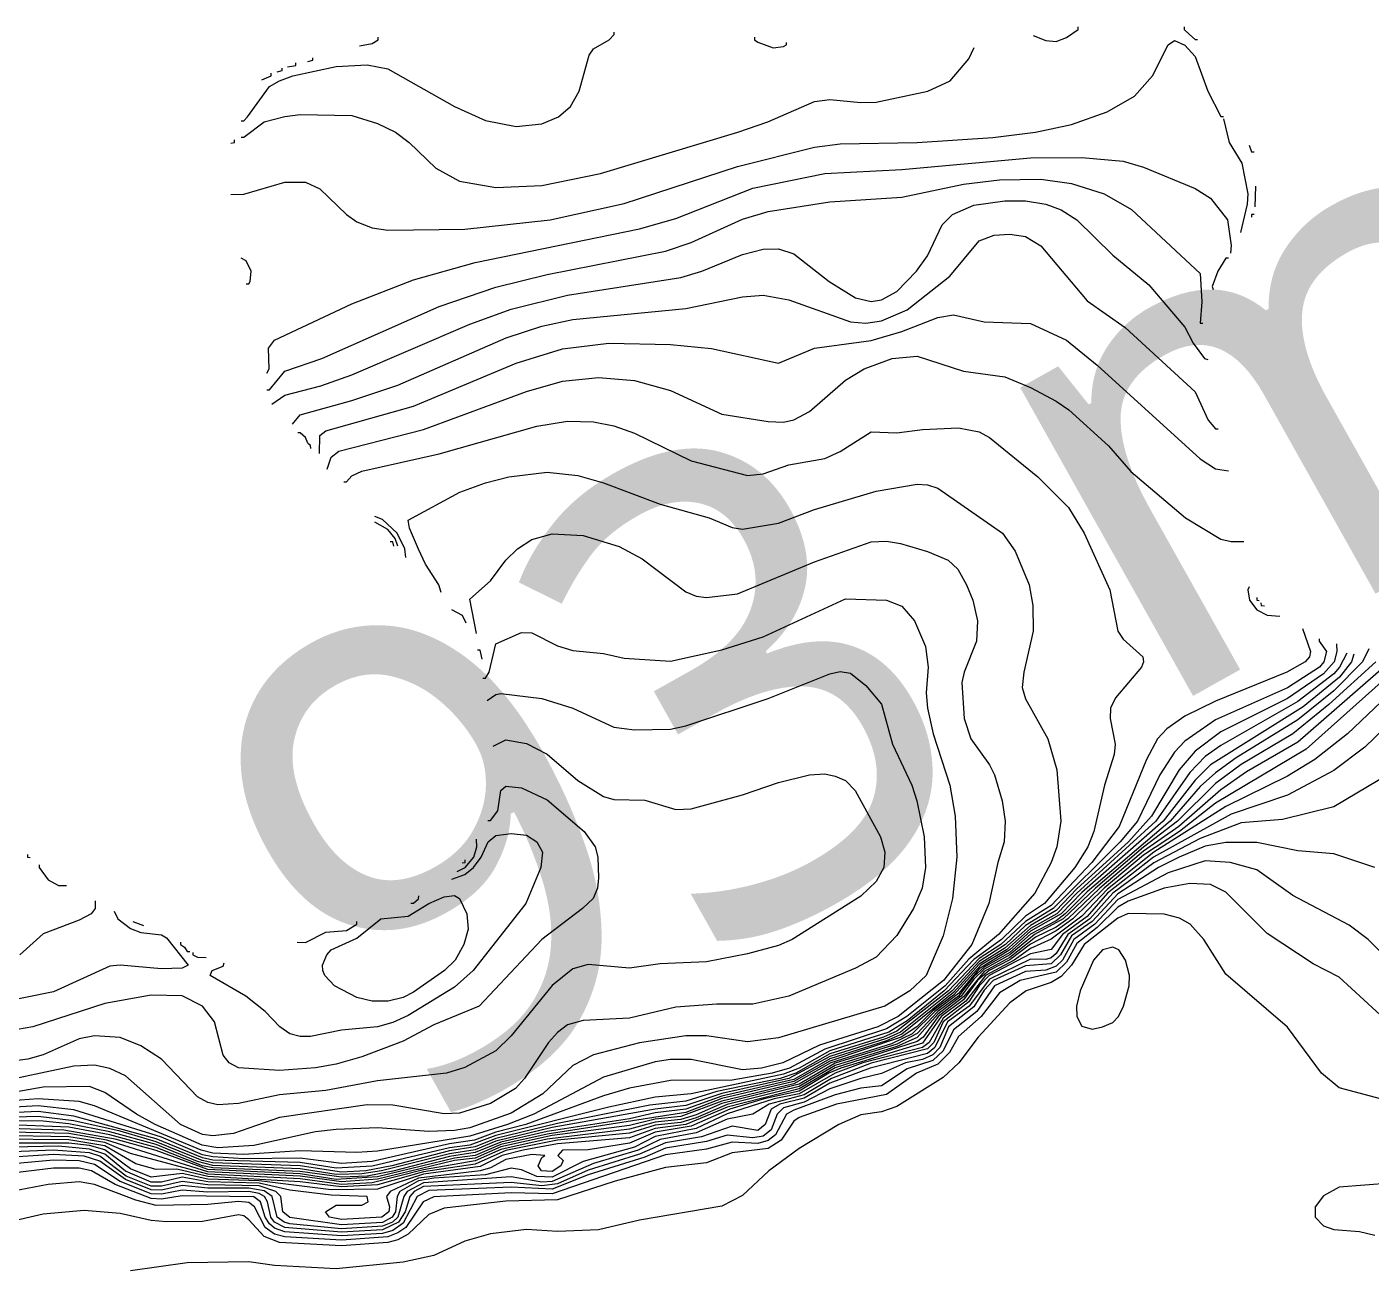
# Model space of a CAD drawing. Extents: x 474277 to 475042, y 254928 to 255625.
# Drawn here: x 474614.99 to 474635.03, y 255604.72 to 255623.24 of the extents above; entities that cross this region are included whole.
import ezdxf

# ---------------------------------------------------------------- set-up
doc = ezdxf.new("R2010")
doc.units = 0
doc.header["$MEASUREMENT"] = 0
doc.layers.add('BaseMapV2_DTM_export_MonNov09090547073261 — entities', color=1, linetype='CONTINUOUS')
doc.styles.get("Standard").update_dxf_attribs({"font": 'romans.shx'})

msp = doc.modelspace()

# ---------------------------------------------------------------- linework, layer by layer
at = {"layer": 'BaseMapV2_DTM_export_MonNov09090547073261 — entities', "color": 15, "linetype": 'Continuous', "true_color": 0xb7484b}
for points in [[(474629.993, 255623.116, 92.25), (474630.184, 255623.04, 92.25), (474630.338, 255623.027, 92.25), (474630.491, 255623.083, 92.25), (474630.663, 255623.205, 92.25), (474630.663, 255623.244, 92.25)], [(474632.248, 255623.244, 92.25), (474632.248, 255623.205, 92.25), (474632.327, 255623.129, 92.25), (474632.408, 255623.055, 92.25), (474632.446, 255623.055, 92.25)], [(474618.031, 255620.743, 92.5), (474618.223, 255620.747, 92.5), (474618.836, 255620.927, 92.5), (474619.143, 255620.929, 92.5), (474619.357, 255620.828, 92.5), (474619.756, 255620.446, 92.5), (474619.91, 255620.338, 92.5), (474620.14, 255620.248, 92.5), (474620.37, 255620.212, 92.5), (474621.52, 255620.229, 92.5), (474622.794, 255620.368, 92.5), (474623.897, 255620.611, 92.5), (474625.584, 255621.159, 92.5), (474626.734, 255621.451, 92.5), (474627.117, 255621.497, 92.5), (474628.267, 255621.519, 92.5), (474629.395, 255621.595, 92.5), (474630.029, 255621.672, 92.5), (474630.568, 255621.79, 92.5), (474631.097, 255621.978, 92.5), (474631.504, 255622.208, 92.5), (474631.772, 255622.515, 92.5), (474632.005, 255622.975, 92.5), (474632.101, 255623.038, 92.5), (474632.254, 255622.97, 92.5), (474632.408, 255622.801, 92.5), (474632.598, 255622.285, 92.5), (474632.791, 255621.905, 92.5), (474632.83, 255621.905, 92.5)], [(474618.184, 255621.84, 92), (474618.223, 255621.84, 92), (474618.281, 255621.902, 92), (474618.606, 255622.356, 92), (474618.756, 255622.438, 92), (474618.958, 255622.515, 92), (474619.603, 255622.654, 92), (474620.063, 255622.679, 92), (474620.37, 255622.618, 92), (474621.366, 255622.056, 92), (474621.827, 255621.848, 92), (474622.287, 255621.758, 92), (474622.67, 255621.799, 92), (474622.916, 255621.902, 92), (474623.095, 255622.055, 92), (474623.223, 255622.285, 92), (474623.372, 255622.822, 92), (474623.437, 255622.917, 92), (474623.674, 255623.052, 92), (474623.745, 255623.129, 92), (474623.745, 255623.167, 92)], [(474619.948, 255622.963, 91.75), (474620.14, 255622.996, 91.75), (474620.227, 255623.052, 91.75), (474620.227, 255623.09, 91.75)], [(474625.837, 255623.09, 92), (474625.837, 255623.052, 92), (474625.89, 255623.018, 92), (474626.12, 255622.929, 92), (474626.274, 255622.953, 92), (474626.316, 255622.975, 92), (474626.316, 255623.013, 92)], [(474618.184, 255621.601, 92.25), (474618.223, 255621.601, 92.25), (474618.529, 255621.829, 92.25), (474618.836, 255621.908, 92.25), (474619.066, 255621.936, 92.25), (474619.833, 255621.922, 92.25), (474620.216, 255621.803, 92.25), (474620.484, 255621.672, 92.25), (474620.69, 255621.518, 92.25), (474621.089, 255621.135, 92.25), (474621.443, 255620.945, 92.25), (474621.98, 255620.848, 92.25), (474622.67, 255620.876, 92.25), (474623.542, 255621.058, 92.25), (474625.589, 255621.672, 92.25), (474626.037, 255621.825, 92.25), (474626.734, 255622.133, 92.25), (474626.964, 255622.163, 92.25), (474627.424, 255622.115, 92.25), (474627.654, 255622.12, 92.25), (474628.423, 255622.285, 92.25), (474628.759, 255622.438, 92.25), (474629.034, 255622.767, 92.25), (474629.114, 255622.937, 92.25)], [(474618.721, 255622.573, 91.75), (474618.796, 255622.592, 91.75), (474618.796, 255622.63, 91.75)], [(474618.874, 255622.647, 91.75), (474619.002, 255622.668, 91.75), (474619.002, 255622.707, 91.75)], [(474619.181, 255622.726, 91.75), (474619.255, 255622.745, 91.75), (474619.255, 255622.783, 91.75)], [(474618.491, 255622.455, 91.75), (474618.633, 255622.515, 91.75), (474618.633, 255622.553, 91.75)], [(474632.83, 255621.87, 92.5), (474632.919, 255621.518, 92.5), (474633.107, 255621.212, 92.5), (474633.193, 255620.752, 92.5), (474633.187, 255620.598, 92.5), (474633.085, 255620.176, 92.5)], [(474618.031, 255621.507, 92.25), (474618.088, 255621.518, 92.25), (474618.088, 255621.557, 92.25)], [(474633.213, 255621.48, 92.25), (474633.251, 255621.38, 92.25), (474633.29, 255621.38, 92.25)], [(474618.568, 255618.08, 92.75), (474618.601, 255618.145, 92.75), (474618.591, 255618.451, 92.75), (474618.683, 255618.57, 92.75), (474619.833, 255619.113, 92.75), (474620.753, 255619.471, 92.75), (474621.673, 255619.731, 92.75), (474624.127, 255620.231, 92.75), (474624.664, 255620.388, 92.75), (474625.814, 255620.838, 92.75), (474626.887, 255621.057, 92.75), (474628.037, 255621.116, 92.75), (474629.954, 255621.291, 92.75), (474630.721, 255621.294, 92.75), (474631.334, 255621.24, 92.75), (474631.641, 255621.153, 92.75), (474632.408, 255620.834, 92.75), (474632.638, 255620.688, 92.75), (474632.89, 255620.368, 92.75), (474632.946, 255619.985, 92.75), (474632.936, 255619.87, 92.75)], [(474618.568, 255617.833, 93), (474618.606, 255617.833, 93), (474618.836, 255618.111, 93), (474619.387, 255618.298, 93), (474621.136, 255619.075, 93), (474621.98, 255619.364, 93), (474622.747, 255619.552, 93), (474624.51, 255619.899, 93), (474624.894, 255620.029, 93), (474625.66, 255620.374, 93), (474626.044, 255620.49, 93), (474626.964, 255620.632, 93), (474628.037, 255620.703, 93), (474628.957, 255620.899, 93), (474629.494, 255620.965, 93), (474630.108, 255620.973, 93), (474630.568, 255620.907, 93), (474631.051, 255620.752, 93), (474631.462, 255620.522, 93), (474632.484, 255619.568, 93), (474632.511, 255619.141, 93), (474632.484, 255618.823, 93), (474632.523, 255618.823, 93)], [(474633.311, 255620.867, 92.25), (474633.299, 255620.56, 92.25)], [(474618.644, 255617.617, 93.25), (474618.836, 255617.751, 93.25), (474619.373, 255617.891, 93.25), (474619.833, 255618.052, 93.25), (474621.596, 255618.808, 93.25), (474622.21, 255619.032, 93.25), (474623.053, 255619.241, 93.25), (474624.74, 255619.505, 93.25), (474625.055, 255619.601, 93.25), (474625.66, 255619.849, 93.25), (474625.967, 255619.93, 93.25), (474626.197, 255619.932, 93.25), (474626.427, 255619.857, 93.25), (474626.951, 255619.448, 93.25), (474627.347, 255619.204, 93.25), (474627.577, 255619.15, 93.25), (474627.731, 255619.173, 93.25), (474627.961, 255619.299, 93.25), (474628.254, 255619.601, 93.25), (474628.421, 255619.831, 93.25), (474628.637, 255620.291, 93.25), (474628.791, 255620.445, 93.25), (474629.111, 255620.583, 93.25), (474629.571, 255620.648, 93.25), (474629.878, 255620.649, 93.25), (474630.184, 255620.602, 93.25), (474630.414, 255620.517, 93.25), (474630.646, 255620.368, 93.25), (474631.181, 255619.841, 93.25), (474631.718, 255619.399, 93.25), (474632.254, 255618.767, 93.25), (474632.38, 255618.528, 93.25), (474632.547, 255618.298, 93.25), (474632.6, 255618.281, 93.25)], [(474633.29, 255620.447, 92.25), (474633.251, 255620.447, 92.25), (474633.251, 255620.407, 92.25)], [(474618.951, 255617.319, 93.5), (474619.066, 255617.456, 93.5), (474619.833, 255617.67, 93.5), (474620.523, 255617.902, 93.5), (474622.134, 255618.605, 93.5), (474622.67, 255618.779, 93.5), (474623.13, 255618.879, 93.5), (474624.817, 255619.043, 93.5), (474625.66, 255619.22, 93.5), (474625.967, 255619.245, 93.5), (474626.35, 255619.173, 93.5), (474627.271, 255618.846, 93.5), (474627.501, 255618.825, 93.5), (474627.731, 255618.859, 93.5), (474628.114, 255619.022, 93.5), (474628.75, 255619.525, 93.5), (474629.187, 255620.051, 93.5), (474629.411, 255620.138, 93.5), (474629.647, 255620.154, 93.5), (474629.878, 255620.118, 93.5), (474630.108, 255619.979, 93.5), (474630.798, 255619.158, 93.5), (474631.366, 255618.758, 93.5), (474632.408, 255617.8, 93.5), (474632.602, 255617.378, 93.5), (474632.715, 255617.25, 93.5), (474632.753, 255617.25, 93.5)], [(474618.261, 255619.411, 92.5), (474618.299, 255619.411, 92.5), (474618.317, 255619.448, 92.5), (474618.334, 255619.601, 92.5), (474618.258, 255619.755, 92.5), (474618.184, 255619.793, 92.5)], [(474632.906, 255619.794, 92.75), (474632.868, 255619.794, 92.75), (474632.749, 255619.601, 92.75), (474632.665, 255619.371, 92.75), (474632.676, 255619.325, 92.75)], [(474619.354, 255616.879, 93.75), (474619.357, 255617.148, 93.75), (474619.45, 255617.218, 93.75), (474620.753, 255617.585, 93.75), (474622.287, 255618.23, 93.75), (474622.977, 255618.443, 93.75), (474623.667, 255618.529, 93.75), (474624.587, 255618.508, 93.75), (474625.2, 255618.445, 93.75), (474626.197, 255618.228, 93.75), (474626.733, 255618.451, 93.75), (474627.577, 255618.565, 93.75), (474628.037, 255618.7, 93.75), (474628.574, 255618.911, 93.75), (474628.804, 255618.95, 93.75), (474629.264, 255618.844, 93.75), (474629.954, 255618.821, 93.75), (474630.491, 255618.569, 93.75), (474630.951, 255618.197, 93.75), (474632.484, 255616.8, 93.75), (474632.715, 255616.654, 93.75), (474632.906, 255616.623, 93.75)], [(474619.469, 255616.649, 94), (474619.526, 255616.825, 94), (474619.643, 255616.918, 94), (474620.906, 255617.238, 94), (474622.44, 255617.808, 94), (474622.977, 255617.961, 94), (474623.513, 255618.017, 94), (474624.05, 255617.972, 94), (474624.587, 255617.823, 94), (474625.354, 255617.47, 94), (474626.044, 255617.357, 94), (474626.274, 255617.351, 94), (474626.427, 255617.384, 94), (474626.657, 255617.506, 94), (474627.194, 255617.975, 94), (474627.472, 255618.145, 94), (474627.892, 255618.298, 94), (474628.267, 255618.331, 94), (474628.957, 255618.11, 94), (474629.571, 255618.023, 94), (474629.954, 255617.868, 94), (474630.338, 255617.662, 94), (474630.525, 255617.531, 94), (474631.116, 255616.994, 94), (474631.452, 255616.611, 94), (474632.265, 255615.921, 94), (474632.791, 255615.606, 94), (474632.945, 255615.568, 94), (474633.136, 255615.568, 94)], [(474619.718, 255616.457, 94.25), (474619.756, 255616.457, 94.25), (474619.833, 255616.546, 94.25), (474619.986, 255616.616, 94.25), (474621.136, 255616.876, 94.25), (474622.593, 255617.287, 94.25), (474623.053, 255617.362, 94.25), (474623.437, 255617.355, 94.25), (474623.743, 255617.295, 94.25), (474624.05, 255617.183, 94.25), (474624.894, 255616.774, 94.25), (474625.737, 255616.555, 94.25), (474625.967, 255616.579, 94.25), (474626.35, 255616.713, 94.25), (474626.887, 255616.809, 94.25), (474627.117, 255616.912, 94.25), (474627.577, 255617.202, 94.25), (474627.961, 255617.19, 94.25), (474628.344, 255617.239, 94.25), (474628.881, 255617.262, 94.25), (474629.187, 255617.206, 94.25), (474629.341, 255617.118, 94.25), (474630.062, 255616.534, 94.25), (474630.519, 255616.074, 94.25), (474630.755, 255615.691, 94.25), (474631.137, 255614.847, 94.25), (474631.259, 255614.234, 94.25), (474631.334, 255614.111, 94.25), (474631.632, 255613.851, 94.25), (474631.641, 255613.774, 94.25), (474631.609, 255613.697, 94.25), (474631.223, 255613.237, 94.25), (474631.148, 255613.084, 94.25), (474631.141, 255612.931, 94.25), (474631.218, 255612.547, 94.25), (474631.202, 255612.394, 94.25), (474631.058, 255611.934, 94.25), (474630.901, 255611.244, 94.25), (474630.81, 255611.014, 94.25), (474630.615, 255610.707, 94.25), (474630.165, 255610.17, 94.25), (474629.878, 255609.982, 94.25), (474629.521, 255609.633, 94.25), (474629.111, 255609.337, 94.25), (474628.667, 255608.867, 94.25), (474628.114, 255608.42, 94.25), (474627.841, 255608.253, 94.25), (474626.964, 255607.972, 94.25), (474626.504, 255607.715, 94.25), (474626.274, 255607.626, 94.25), (474624.894, 255607.331, 94.25), (474624.357, 255607.28, 94.25), (474623.667, 255607.135, 94.25), (474621.98, 255606.709, 94.25), (474621.596, 255606.568, 94.25), (474621.29, 255606.529, 94.25), (474620.14, 255606.251, 94.25), (474619.603, 255606.221, 94.25), (474619.066, 255606.308, 94.25), (474617.763, 255606.342, 94.25), (474617.609, 255606.378, 94.25), (474616.919, 255606.661, 94.25), (474615.692, 255606.999, 94.25), (474615.156, 255607.068, 94.25), (474614.006, 255607.012, 94.25)], [(474619.181, 255617.033, 93.5), (474619.143, 255617.118, 93.5), (474619.066, 255617.192, 93.5), (474619.028, 255617.192, 93.5)], [(474619.222, 255616.956, 93.5), (474619.22, 255617.001, 93.5), (474619.181, 255617.029, 93.5)], [(474621.167, 255614.809, 94.5), (474621.133, 255614.924, 94.5), (474620.933, 255615.231, 94.5), (474620.83, 255615.453, 94.5), (474620.694, 255615.768, 94.5), (474620.676, 255615.885, 94.5), (474621.448, 255616.304, 94.5), (474621.827, 255616.446, 94.5), (474622.174, 255616.534, 94.5), (474622.747, 255616.601, 94.5), (474623.207, 255616.554, 94.5), (474623.59, 255616.444, 94.5), (474624.433, 255616.127, 94.5), (474625.165, 255615.921, 94.5), (474625.507, 255615.78, 94.5), (474625.66, 255615.755, 94.5), (474626.197, 255615.841, 94.5), (474626.734, 255616.045, 94.5), (474627.654, 255616.319, 94.5), (474628.267, 255616.425, 94.5), (474628.421, 255616.415, 94.5), (474628.574, 255616.362, 94.5), (474629.537, 255615.691, 94.5), (474629.724, 255615.425, 94.5), (474629.936, 255614.924, 94.5), (474629.989, 255614.617, 94.5), (474629.992, 255614.234, 94.5), (474629.853, 255613.621, 94.5), (474629.832, 255613.391, 94.5), (474629.878, 255613.223, 94.5), (474630.212, 255612.624, 94.5), (474630.345, 255612.164, 94.5), (474630.409, 255611.397, 94.5), (474630.347, 255611.014, 94.5), (474630.263, 255610.784, 94.5), (474630.019, 255610.324, 94.5), (474629.475, 255609.71, 94.5), (474629.034, 255609.339, 94.5), (474628.682, 255608.943, 94.5), (474628.113, 255608.483, 94.5), (474627.807, 255608.299, 94.5), (474626.887, 255607.998, 94.5), (474626.361, 255607.717, 94.5), (474626.103, 255607.64, 94.5), (474625.507, 255607.537, 94.5), (474624.587, 255607.531, 94.5), (474623.973, 255607.415, 94.5), (474623.59, 255607.301, 94.5), (474622.429, 255606.873, 94.5), (474621.98, 255606.762, 94.5), (474621.665, 255606.643, 94.5), (474621.29, 255606.585, 94.5), (474620.14, 255606.324, 94.5), (474619.68, 255606.293, 94.5), (474619.066, 255606.374, 94.5), (474618.223, 255606.362, 94.5), (474617.763, 255606.39, 94.5), (474617.609, 255606.424, 94.5), (474616.996, 255606.687, 94.5), (474615.692, 255607.091, 94.5), (474615.156, 255607.153, 94.5), (474614.006, 255607.089, 94.5)], [(474620.638, 255615.332, 94.25), (474620.628, 255615.461, 94.25), (474620.51, 255615.691, 94.25), (474620.293, 255615.899, 94.25), (474620.178, 255615.943, 94.25)], [(474620.52, 255615.499, 94), (474620.483, 255615.614, 94), (474620.37, 255615.75, 94), (474620.178, 255615.855, 94)], [(474621.693, 255614.196, 94.75), (474621.596, 255614.708, 94.75), (474621.903, 255614.982, 94.75), (474622.133, 255615.29, 94.75), (474622.303, 255615.461, 94.75), (474622.517, 255615.597, 94.75), (474622.823, 255615.682, 94.75), (474623.283, 255615.658, 94.75), (474623.82, 255615.494, 94.75), (474624.164, 255615.308, 94.75), (474624.817, 255614.818, 94.75), (474624.97, 255614.756, 94.75), (474625.124, 255614.736, 94.75), (474625.584, 255614.789, 94.75), (474626.734, 255615.268, 94.75), (474627.577, 255615.564, 94.75), (474627.807, 255615.572, 94.75), (474628.018, 255615.538, 94.75), (474628.421, 255615.419, 94.75), (474628.727, 255615.289, 94.75), (474628.872, 255615.154, 94.75), (474629.001, 255614.924, 94.75), (474629.093, 255614.694, 94.75), (474629.166, 255614.387, 94.75), (474629.147, 255614.081, 94.75), (474628.965, 255613.621, 94.75), (474628.932, 255613.467, 94.75), (474628.965, 255612.931, 94.75), (474629.064, 255612.624, 94.75), (474629.342, 255612.24, 94.75), (474629.417, 255612.087, 94.75), (474629.531, 255611.704, 94.75), (474629.578, 255611.397, 94.75), (474629.564, 255611.09, 94.75), (474629.466, 255610.784, 94.75), (474629.334, 255610.17, 94.75), (474629.078, 255609.557, 94.75), (474628.655, 255609.02, 94.75), (474627.979, 255608.483, 94.75), (474627.677, 255608.33, 94.75), (474626.81, 255608.056, 94.75), (474626.26, 255607.793, 94.75), (474625.946, 255607.717, 94.75), (474625.66, 255607.692, 94.75), (474624.894, 255607.843, 94.75), (474624.587, 255607.843, 94.75), (474624.357, 255607.808, 94.75), (474623.59, 255607.582, 94.75), (474622.55, 255607.027, 94.75), (474622.157, 255606.873, 94.75), (474621.596, 255606.702, 94.75), (474620.216, 255606.475, 94.75), (474619.91, 255606.457, 94.75), (474619.066, 255606.482, 94.75), (474618.223, 255606.428, 94.75), (474617.763, 255606.448, 94.75), (474617.591, 255606.49, 94.75), (474615.999, 255607.151, 94.75), (474615.769, 255607.219, 94.75), (474615.156, 255607.258, 94.75), (474614.082, 255607.177, 94.75)], [(474620.461, 255615.499, 93.75), (474620.446, 255615.564, 93.75), (474620.408, 255615.564, 93.75)], [(474633.213, 255614.894, 94), (474633.193, 255614.847, 94), (474633.218, 255614.694, 94), (474633.328, 255614.549, 94), (474633.481, 255614.47, 94), (474633.673, 255614.453, 94)], [(474621.788, 255613.532, 95), (474621.827, 255613.532, 95), (474621.882, 255613.621, 95), (474621.98, 255614.042, 95), (474622.363, 255614.212, 95), (474622.517, 255614.207, 95), (474622.9, 255614.015, 95), (474623.13, 255613.943, 95), (474623.59, 255613.901, 95), (474623.897, 255613.831, 95), (474624.587, 255613.785, 95), (474625.354, 255613.951, 95), (474625.967, 255614.146, 95), (474627.194, 255614.713, 95), (474627.807, 255614.692, 95), (474628.037, 255614.603, 95), (474628.225, 255614.387, 95), (474628.387, 255614.004, 95), (474628.427, 255613.697, 95), (474628.398, 255613.314, 95), (474628.419, 255613.084, 95), (474628.501, 255612.701, 95), (474628.753, 255611.934, 95), (474628.832, 255611.474, 95), (474628.856, 255610.86, 95), (474628.793, 255610.247, 95), (474628.651, 255609.689, 95), (474628.401, 255609.097, 95), (474628.155, 255608.867, 95), (474627.782, 255608.637, 95), (474626.197, 255608.166, 95), (474625.737, 255608.105, 95), (474625.124, 255608.197, 95), (474624.817, 255608.196, 95), (474624.127, 255608.094, 95), (474623.437, 255607.913, 95), (474623.13, 255607.755, 95), (474622.684, 255607.333, 95), (474622.21, 255607.044, 95), (474621.596, 255606.827, 95), (474621.366, 255606.783, 95), (474620.983, 255606.771, 95), (474620.216, 255606.824, 95), (474619.603, 255606.801, 95), (474619.296, 255606.763, 95), (474618.376, 255606.563, 95), (474617.839, 255606.528, 95), (474617.605, 255606.566, 95), (474616.904, 255606.873, 95), (474616.624, 255607.027, 95), (474616.152, 255607.354, 95), (474615.922, 255607.441, 95), (474615.232, 255607.433, 95), (474614.619, 255607.322, 95)], [(474633.327, 255614.732, 93.75), (474633.328, 255614.692, 93.75), (474633.366, 255614.691, 93.75)], [(474633.388, 255614.656, 93.75), (474633.392, 255614.617, 93.75), (474633.443, 255614.608, 93.75)], [(474621.54, 255614.349, 94.5), (474621.483, 255614.464, 94.5), (474621.328, 255614.552, 94.5)], [(474634.01, 255614.272, 94), (474634.129, 255613.927, 94), (474634.117, 255613.851, 94), (474634.05, 255613.774, 94), (474633.779, 255613.621, 94), (474632.715, 255613.19, 94), (474632.254, 255612.962, 94), (474631.986, 255612.777, 94), (474631.847, 255612.624, 94), (474631.682, 255612.317, 94), (474631.278, 255611.32, 94), (474630.871, 255610.784, 94), (474630.261, 255610.143, 94), (474629.878, 255609.901, 94), (474629.512, 255609.557, 94), (474629.187, 255609.349, 94), (474628.733, 255608.867, 94), (474627.961, 255608.267, 94), (474627.761, 255608.177, 94), (474626.964, 255607.928, 94), (474626.454, 255607.64, 94), (474626.22, 255607.563, 94), (474625.277, 255607.368, 94), (474624.817, 255607.224, 94), (474624.28, 255607.161, 94), (474622.9, 255606.891, 94), (474621.98, 255606.667, 94), (474621.673, 255606.54, 94), (474621.29, 255606.48, 94), (474620.434, 255606.26, 94), (474620.043, 255606.183, 94), (474619.68, 255606.166, 94), (474619.066, 255606.256, 94), (474617.763, 255606.303, 94), (474617.602, 255606.336, 94), (474616.919, 255606.616, 94), (474616.382, 255606.774, 94), (474615.692, 255606.929, 94), (474615.156, 255606.994, 94), (474613.929, 255606.957, 94)], [(474635.838, 255614.234, 92.25), (474633.941, 255612.578, 92.25), (474633.175, 255612.133, 92.25), (474632.791, 255611.865, 92.25), (474632.166, 255611.32, 92.25), (474631.641, 255610.951, 92.25), (474630.99, 255610.4, 92.25), (474630.511, 255609.94, 92.25), (474630.338, 255609.818, 92.25), (474630.031, 255609.669, 92.25), (474629.647, 255609.367, 92.25), (474629.264, 255609.155, 92.25), (474628.957, 255608.781, 92.25), (474628.577, 255608.483, 92.25), (474628.356, 255608.177, 92.25), (474628.267, 255608.112, 92.25), (474627.04, 255607.721, 92.25), (474626.504, 255607.407, 92.25), (474625.43, 255607.134, 92.25), (474624.817, 255606.877, 92.25), (474624.357, 255606.814, 92.25), (474623.973, 255606.675, 92.25), (474622.9, 255606.584, 92.25), (474622.39, 255606.49, 92.25), (474622.077, 255606.413, 92.25), (474621.75, 255606.247, 92.25), (474620.906, 255606.133, 92.25), (474620.216, 255605.91, 92.25), (474619.526, 255605.9, 92.25), (474618.453, 255606.036, 92.25), (474617.686, 255606.06, 92.25), (474617.303, 255606.146, 92.25), (474616.843, 255606.091, 92.25), (474616.536, 255606.216, 92.25), (474616.152, 255606.498, 92.25), (474615.922, 255606.56, 92.25), (474615.616, 255606.594, 92.25), (474614.542, 255606.596, 92.25)], [(474634.257, 255614.119, 93.75), (474634.257, 255614.081, 93.75), (474634.367, 255613.927, 93.75), (474634.33, 255613.774, 93.75), (474634.262, 255613.697, 93.75), (474633.788, 255613.388, 93.75), (474632.715, 255612.908, 93.75), (474632.254, 255612.591, 93.75), (474632.101, 255612.425, 93.75), (474631.882, 255612.087, 93.75), (474631.548, 255611.397, 93.75), (474631.294, 255611.09, 93.75), (474630.295, 255610.094, 93.75), (474629.878, 255609.84, 93.75), (474629.582, 255609.557, 93.75), (474629.187, 255609.305, 93.75), (474628.786, 255608.867, 93.75), (474628.015, 255608.253, 93.75), (474627.807, 255608.155, 93.75), (474626.964, 255607.89, 93.75), (474626.35, 255607.559, 93.75), (474625.354, 255607.338, 93.75), (474624.817, 255607.157, 93.75), (474624.357, 255607.103, 93.75), (474622.823, 255606.828, 93.75), (474621.98, 255606.627, 93.75), (474621.673, 255606.496, 93.75), (474621.29, 255606.438, 93.75), (474620.276, 255606.183, 93.75), (474619.986, 255606.137, 93.75), (474619.603, 255606.127, 93.75), (474619.066, 255606.215, 93.75), (474617.763, 255606.265, 93.75), (474617.533, 255606.324, 93.75), (474616.919, 255606.574, 93.75), (474616.229, 255606.764, 93.75), (474615.616, 255606.885, 93.75), (474615.232, 255606.925, 93.75), (474614.542, 255606.93, 93.75)], [(474634.515, 255614.042, 93.5), (474634.522, 255613.927, 93.5), (474634.481, 255613.774, 93.5), (474634.325, 255613.597, 93.5), (474633.788, 255613.228, 93.5), (474632.791, 255612.731, 93.5), (474632.408, 255612.443, 93.5), (474632.171, 255612.164, 93.5), (474631.757, 255611.474, 93.5), (474631.416, 255611.09, 93.5), (474630.644, 255610.388, 93.5), (474630.338, 255610.066, 93.5), (474629.954, 255609.844, 93.5), (474629.571, 255609.504, 93.5), (474629.187, 255609.266, 93.5), (474628.804, 255608.841, 93.5), (474628.037, 255608.224, 93.5), (474627.807, 255608.12, 93.5), (474626.964, 255607.854, 93.5), (474626.427, 255607.548, 93.5), (474625.354, 255607.299, 93.5), (474624.817, 255607.102, 93.5), (474624.357, 255607.05, 93.5), (474623.973, 255606.96, 93.5), (474622.747, 255606.77, 93.5), (474622.057, 255606.613, 93.5), (474621.673, 255606.455, 93.5), (474621.29, 255606.397, 93.5), (474620.446, 255606.181, 93.5), (474620.063, 255606.106, 93.5), (474619.68, 255606.088, 93.5), (474619.066, 255606.176, 93.5), (474617.763, 255606.23, 93.5), (474617.607, 255606.26, 93.5), (474616.919, 255606.531, 93.5), (474616.229, 255606.72, 93.5), (474615.616, 255606.833, 93.5), (474614.619, 255606.875, 93.5)], [(474635, 255613.966, 92.75), (474634.906, 255613.774, 92.75), (474634.478, 255613.342, 92.75), (474633.941, 255612.91, 92.75), (474633.021, 255612.341, 92.75), (474632.715, 255612.121, 92.75), (474632.484, 255611.916, 92.75), (474632.038, 255611.397, 92.75), (474630.798, 255610.345, 92.75), (474630.47, 255610.017, 92.75), (474630.338, 255609.912, 92.75), (474629.954, 255609.714, 92.75), (474629.647, 255609.442, 92.75), (474629.264, 255609.222, 92.75), (474629.111, 255609.081, 92.75), (474628.882, 255608.79, 92.75), (474628.572, 255608.56, 92.75), (474628.267, 255608.23, 92.75), (474627.961, 255608.074, 92.75), (474627.04, 255607.788, 92.75), (474626.504, 255607.475, 92.75), (474625.354, 255607.188, 92.75), (474624.97, 255607.017, 92.75), (474624.74, 255606.95, 92.75), (474624.357, 255606.91, 92.75), (474623.973, 255606.806, 92.75), (474622.747, 255606.656, 92.75), (474622.057, 255606.504, 92.75), (474621.673, 255606.331, 92.75), (474620.906, 255606.201, 92.75), (474620.14, 255606.005, 92.75), (474619.68, 255605.982, 92.75), (474619.066, 255606.063, 92.75), (474617.686, 255606.136, 92.75), (474616.536, 255606.442, 92.75), (474616.152, 255606.604, 92.75), (474615.616, 255606.691, 92.75), (474614.542, 255606.712, 92.75)], [(474635.697, 255613.927, 92), (474634.063, 255612.471, 92), (474632.715, 255611.665, 92), (474632.178, 255611.244, 92), (474631.641, 255610.889, 92), (474631.054, 255610.4, 92), (474630.584, 255609.94, 92), (474630.338, 255609.765, 92), (474629.954, 255609.563, 92), (474629.647, 255609.33, 92), (474629.336, 255609.173, 92), (474629.166, 255609.02, 92), (474628.957, 255608.733, 92), (474628.623, 255608.483, 92), (474628.344, 255608.09, 92), (474627.126, 255607.717, 92), (474626.947, 255607.64, 92), (474626.504, 255607.37, 92), (474625.985, 255607.257, 92), (474625.473, 255607.103, 92), (474624.894, 255606.848, 92), (474624.357, 255606.758, 92), (474623.973, 255606.594, 92), (474623.36, 255606.499, 92), (474622.976, 255606.49, 92), (474622.908, 255606.413, 92), (474622.984, 255606.336, 92), (474622.951, 255606.26, 92), (474622.823, 255606.174, 92), (474622.664, 255606.183, 92), (474622.615, 255606.26, 92), (474622.67, 255606.382, 92), (474622.715, 255606.413, 92), (474622.517, 255606.427, 92), (474622.133, 255606.353, 92), (474621.903, 255606.23, 92), (474621.75, 255606.185, 92), (474620.83, 255606.075, 92), (474620.408, 255605.876, 92), (474620.351, 255605.8, 92), (474620.399, 255605.646, 92), (474620.386, 255605.57, 92), (474620.285, 255605.493, 92), (474619.68, 255605.456, 92), (474619.504, 255605.493, 92), (474619.445, 255605.57, 92), (474619.603, 255605.672, 92), (474619.986, 255605.674, 92), (474620.081, 255605.723, 92), (474620.063, 255605.801, 92), (474619.526, 255605.821, 92), (474618.913, 255605.893, 92), (474618.453, 255605.998, 92), (474617.686, 255606.02, 92), (474617.303, 255606.088, 92), (474616.996, 255606.017, 92), (474616.843, 255606.017, 92), (474616.459, 255606.18, 92), (474616.152, 255606.431, 92), (474615.922, 255606.509, 92), (474615.462, 255606.551, 92), (474614.542, 255606.531, 92)], [(474634.67, 255613.904, 93.25), (474634.564, 255613.697, 93.25), (474634.478, 255613.597, 93.25), (474633.941, 255613.182, 93.25), (474632.791, 255612.526, 93.25), (474632.561, 255612.363, 93.25), (474632.331, 255612.123, 93.25), (474631.822, 255611.397, 93.25), (474630.645, 255610.324, 93.25), (474630.348, 255610.017, 93.25), (474629.954, 255609.8, 93.25), (474629.595, 255609.48, 93.25), (474629.214, 255609.25, 93.25), (474628.804, 255608.801, 93.25), (474628.497, 255608.569, 93.25), (474628.258, 255608.33, 93.25), (474628.025, 255608.177, 93.25), (474626.964, 255607.821, 93.25), (474626.427, 255607.514, 93.25), (474625.354, 255607.261, 93.25), (474624.817, 255607.055, 93.25), (474622.747, 255606.732, 93.25), (474622.057, 255606.578, 93.25), (474621.673, 255606.414, 93.25), (474621.366, 255606.375, 93.25), (474620.216, 255606.096, 93.25), (474619.603, 255606.055, 93.25), (474619.066, 255606.139, 93.25), (474617.686, 255606.206, 93.25), (474616.919, 255606.486, 93.25), (474616.306, 255606.656, 93.25), (474615.539, 255606.792, 93.25), (474614.542, 255606.82, 93.25)], [(474634.774, 255613.889, 93), (474634.742, 255613.774, 93), (474634.561, 255613.544, 93), (474634.018, 255613.102, 93), (474632.638, 255612.236, 93), (474632.408, 255612.008, 93), (474631.933, 255611.397, 93), (474630.721, 255610.335, 93), (474630.41, 255610.017, 93), (474629.954, 255609.757, 93), (474629.647, 255609.48, 93), (474629.187, 255609.194, 93), (474628.881, 255608.83, 93), (474628.53, 255608.56, 93), (474628.191, 255608.228, 93), (474627.884, 255608.08, 93), (474626.976, 255607.793, 93), (474626.427, 255607.48, 93), (474625.354, 255607.224, 93), (474624.74, 255606.993, 93), (474624.357, 255606.956, 93), (474623.973, 255606.858, 93), (474622.823, 255606.709, 93), (474622.057, 255606.542, 93), (474621.673, 255606.373, 93), (474621.366, 255606.337, 93), (474620.216, 255606.058, 93), (474619.68, 255606.018, 93), (474619.066, 255606.103, 93), (474617.686, 255606.171, 93), (474616.183, 255606.643, 93), (474615.616, 255606.738, 93), (474614.542, 255606.766, 93)], [(474621.777, 255613.812, 94.75), (474621.75, 255613.949, 94.75), (474621.711, 255613.949, 94.75)], [(474621.855, 255613.199, 95.25), (474621.98, 255613.287, 95.25), (474622.057, 255613.303, 95.25), (474622.67, 255613.226, 95.25), (474623.132, 255613.084, 95.25), (474623.743, 255612.798, 95.25), (474624.05, 255612.758, 95.25), (474624.587, 255612.772, 95.25), (474624.817, 255612.82, 95.25), (474626.044, 255613.229, 95.25), (474626.964, 255613.597, 95.25), (474627.117, 255613.631, 95.25), (474627.271, 255613.603, 95.25), (474627.501, 255613.423, 95.25), (474627.731, 255613.144, 95.25), (474627.899, 255612.547, 95.25), (474628.184, 255611.934, 95.25), (474628.261, 255611.704, 95.25), (474628.367, 255611.167, 95.25), (474628.39, 255610.707, 95.25), (474628.34, 255610.4, 95.25), (474628.211, 255610.094, 95.25), (474627.961, 255609.694, 95.25), (474627.654, 255609.369, 95.25), (474627.347, 255609.206, 95.25), (474626.35, 255608.788, 95.25), (474625.814, 255608.671, 95.25), (474625.277, 255608.67, 95.25), (474624.664, 255608.624, 95.25), (474623.973, 255608.46, 95.25), (474623.283, 255608.428, 95.25), (474623.053, 255608.36, 95.25), (474622.9, 255608.247, 95.25), (474622.769, 255608.1, 95.25), (474622.411, 255607.563, 95.25), (474622.274, 255607.41, 95.25), (474621.903, 255607.187, 95.25), (474621.443, 255607.044, 95.25), (474621.213, 255607.034, 95.25), (474620.446, 255607.164, 95.25), (474620.063, 255607.169, 95.25), (474618.759, 255606.977, 95.25), (474618.069, 255606.739, 95.25), (474617.763, 255606.705, 95.25), (474617.609, 255606.724, 95.25), (474617.283, 255606.873, 95.25), (474616.459, 255607.598, 95.25), (474616.229, 255607.708, 95.25), (474615.999, 255607.761, 95.25), (474615.692, 255607.743, 95.25), (474614.466, 255607.488, 95.25)], [(474635.105, 255613.774, 92.5), (474634.401, 255613.138, 92.5), (474633.865, 255612.7, 92.5), (474633.098, 255612.242, 92.5), (474632.715, 255611.959, 92.5), (474632.145, 255611.397, 92.5), (474631.641, 255611.01, 92.5), (474630.926, 255610.4, 92.5), (474630.444, 255609.94, 92.5), (474630.016, 255609.71, 92.5), (474629.647, 255609.405, 92.5), (474629.264, 255609.19, 92.5), (474629.111, 255609.04, 92.5), (474628.923, 255608.79, 92.5), (474628.574, 255608.521, 92.5), (474628.267, 255608.172, 92.5), (474627.961, 255608.039, 92.5), (474627.04, 255607.754, 92.5), (474626.504, 255607.441, 92.5), (474625.43, 255607.175, 92.5), (474624.97, 255606.972, 92.5), (474624.74, 255606.905, 92.5), (474624.357, 255606.864, 92.5), (474623.973, 255606.746, 92.5), (474622.9, 255606.641, 92.5), (474622.133, 255606.485, 92.5), (474621.673, 255606.284, 92.5), (474620.906, 255606.167, 92.5), (474620.216, 255605.973, 92.5), (474619.68, 255605.944, 92.5), (474619.066, 255606.022, 92.5), (474617.686, 255606.099, 92.5), (474617.226, 255606.21, 92.5), (474616.919, 255606.203, 92.5), (474616.613, 255606.289, 92.5), (474616.152, 255606.555, 92.5), (474615.616, 255606.644, 92.5), (474614.542, 255606.656, 92.5)], [(474635.488, 255613.467, 91.75), (474634.679, 255612.701, 91.75), (474634.193, 255612.317, 91.75), (474633.788, 255612.069, 91.75), (474632.868, 255611.619, 91.75), (474631.794, 255610.937, 91.75), (474631.104, 255610.386, 91.75), (474630.721, 255609.983, 91.75), (474630.261, 255609.639, 91.75), (474629.954, 255609.497, 91.75), (474629.711, 255609.327, 91.75), (474629.286, 255609.097, 91.75), (474628.989, 255608.713, 91.75), (474628.651, 255608.461, 91.75), (474628.442, 255608.1, 91.75), (474628.344, 255608.023, 91.75), (474627.455, 255607.793, 91.75), (474627.04, 255607.64, 91.75), (474626.504, 255607.334, 91.75), (474626.131, 255607.257, 91.75), (474625.43, 255607.034, 91.75), (474624.97, 255606.815, 91.75), (474624.357, 255606.695, 91.75), (474624.05, 255606.539, 91.75), (474623.283, 255606.324, 91.75), (474622.823, 255606.087, 91.75), (474622.593, 255606.097, 91.75), (474622.363, 255606.197, 91.75), (474622.21, 255606.221, 91.75), (474621.827, 255606.126, 91.75), (474621.06, 255606.076, 91.75), (474620.83, 255606.034, 91.75), (474620.553, 255605.876, 91.75), (474620.511, 255605.8, 91.75), (474620.486, 255605.57, 91.75), (474620.438, 255605.493, 91.75), (474620.293, 255605.415, 91.75), (474619.68, 255605.376, 91.75), (474618.913, 255605.486, 91.75), (474618.805, 255605.57, 91.75), (474618.778, 255605.8, 91.75), (474618.7, 255605.876, 91.75), (474618.453, 255605.959, 91.75), (474617.686, 255605.974, 91.75), (474617.303, 255606.027, 91.75), (474616.996, 255605.954, 91.75), (474616.843, 255605.956, 91.75), (474616.472, 255606.106, 91.75), (474616.076, 255606.404, 91.75), (474615.922, 255606.453, 91.75), (474615.386, 255606.494, 91.75), (474614.542, 255606.458, 91.75)], [(474635.705, 255613.242, 91.5), (474634.938, 255612.501, 91.5), (474634.478, 255612.155, 91.5), (474633.788, 255611.787, 91.5), (474632.945, 255611.504, 91.5), (474631.79, 255610.86, 91.5), (474631.104, 255610.325, 91.5), (474630.798, 255609.976, 91.5), (474630.432, 255609.71, 91.5), (474630.261, 255609.482, 91.5), (474629.954, 255609.422, 91.5), (474629.34, 255609.097, 91.5), (474629.189, 255608.943, 91.5), (474629.034, 255608.702, 91.5), (474628.653, 255608.407, 91.5), (474628.511, 255608.1, 91.5), (474628.421, 255608.001, 91.5), (474627.577, 255607.787, 91.5), (474626.985, 255607.563, 91.5), (474626.58, 255607.319, 91.5), (474626.057, 255607.18, 91.5), (474625.814, 255607.03, 91.5), (474625.43, 255606.954, 91.5), (474624.97, 255606.75, 91.5), (474624.433, 255606.653, 91.5), (474624.106, 255606.49, 91.5), (474623.437, 255606.291, 91.5), (474622.823, 255606.025, 91.5), (474622.67, 255606.017, 91.5), (474622.21, 255606.093, 91.5), (474620.906, 255606.007, 91.5), (474620.66, 255605.876, 91.5), (474620.609, 255605.8, 91.5), (474620.522, 255605.493, 91.5), (474620.442, 255605.416, 91.5), (474620.293, 255605.358, 91.5), (474619.68, 255605.318, 91.5), (474618.913, 255605.393, 91.5), (474618.826, 255605.416, 91.5), (474618.723, 255605.493, 91.5), (474618.648, 255605.8, 91.5), (474618.529, 255605.886, 91.5), (474618.299, 255605.925, 91.5), (474617.686, 255605.924, 91.5), (474617.303, 255605.963, 91.5), (474616.996, 255605.896, 91.5), (474616.843, 255605.9, 91.5), (474616.459, 255606.052, 91.5), (474616.076, 255606.326, 91.5), (474615.846, 255606.402, 91.5), (474615.386, 255606.426, 91.5), (474614.542, 255606.372, 91.5)], [(474621.942, 255612.519, 95.5), (474622.133, 255612.611, 95.5), (474622.44, 255612.555, 95.5), (474622.747, 255612.399, 95.5), (474623.207, 255612.007, 95.5), (474623.59, 255611.766, 95.5), (474623.743, 255611.721, 95.5), (474624.203, 255611.712, 95.5), (474624.664, 255611.571, 95.5), (474624.894, 255611.584, 95.5), (474625.66, 255611.792, 95.5), (474626.197, 255611.976, 95.5), (474626.657, 255612.087, 95.5), (474626.887, 255612.102, 95.5), (474627.04, 255612.071, 95.5), (474627.194, 255612.003, 95.5), (474627.342, 255611.857, 95.5), (474627.718, 255611.167, 95.5), (474627.784, 255610.937, 95.5), (474627.767, 255610.707, 95.5), (474627.654, 255610.497, 95.5), (474627.424, 255610.279, 95.5), (474626.399, 255609.633, 95.5), (474626.197, 255609.544, 95.5), (474625.737, 255609.421, 95.5), (474625.124, 255609.303, 95.5), (474624.433, 255609.272, 95.5), (474623.973, 255609.208, 95.5), (474623.36, 255609.263, 95.5), (474623.13, 255609.194, 95.5), (474622.823, 255608.949, 95.5), (474622.21, 255608.197, 95.5), (474621.98, 255607.974, 95.5), (474621.52, 255607.723, 95.5), (474621.247, 255607.64, 95.5), (474620.216, 255607.528, 95.5), (474619.45, 255607.382, 95.5), (474618.759, 255607.318, 95.5), (474618.146, 255607.188, 95.5), (474617.839, 255607.168, 95.5), (474617.686, 255607.205, 95.5), (474617.533, 255607.287, 95.5), (474616.996, 255607.848, 95.5), (474616.689, 255608.049, 95.5), (474616.382, 255608.171, 95.5), (474615.999, 255608.199, 95.5), (474615.769, 255608.152, 95.5), (474615.232, 255607.916, 95.5), (474615.002, 255607.849, 95.5), (474614.466, 255607.781, 95.5)], [(474635.322, 255612.114, 91.25), (474634.478, 255611.61, 91.25), (474633.711, 255611.422, 91.25), (474633.098, 255611.374, 91.25), (474632.484, 255611.141, 91.25), (474631.794, 255610.776, 91.25), (474631.181, 255610.327, 91.25), (474630.838, 255609.94, 91.25), (474630.511, 255609.71, 91.25), (474630.338, 255609.427, 91.25), (474630.261, 255609.359, 91.25), (474630.184, 255609.335, 91.25), (474629.954, 255609.341, 91.25), (474629.341, 255609.043, 91.25), (474629.039, 255608.637, 91.25), (474628.716, 255608.407, 91.25), (474628.528, 255608.023, 91.25), (474628.421, 255607.934, 91.25), (474627.563, 255607.717, 91.25), (474626.964, 255607.489, 91.25), (474626.58, 255607.269, 91.25), (474626.219, 255607.18, 91.25), (474626.088, 255607.103, 91.25), (474625.998, 255606.873, 91.25), (474625.89, 255606.787, 91.25), (474625.507, 255606.852, 91.25), (474625.047, 255606.693, 91.25), (474624.51, 255606.601, 91.25), (474624.127, 255606.431, 91.25), (474623.36, 255606.193, 91.25), (474622.9, 255605.99, 91.25), (474622.67, 255605.961, 91.25), (474622.21, 255606.012, 91.25), (474620.906, 255605.951, 91.25), (474620.767, 255605.876, 91.25), (474620.701, 255605.8, 91.25), (474620.63, 255605.57, 91.25), (474620.532, 255605.416, 91.25), (474620.293, 255605.304, 91.25), (474619.68, 255605.267, 91.25), (474618.836, 255605.338, 91.25), (474618.683, 255605.416, 91.25), (474618.627, 255605.493, 91.25), (474618.578, 255605.723, 91.25), (474618.534, 255605.8, 91.25), (474618.453, 255605.845, 91.25), (474618.299, 255605.877, 91.25), (474617.686, 255605.866, 91.25), (474617.303, 255605.893, 91.25), (474616.996, 255605.834, 91.25), (474616.843, 255605.84, 91.25), (474616.382, 255606.025, 91.25), (474615.999, 255606.278, 91.25), (474615.769, 255606.334, 91.25), (474615.386, 255606.343, 91.25), (474614.46, 255606.26, 91.25)], [(474621.865, 255611.406, 95.75), (474621.903, 255611.406, 95.75), (474622.011, 255611.55, 95.75), (474622.057, 255611.856, 95.75), (474622.133, 255611.921, 95.75), (474622.363, 255611.897, 95.75), (474622.747, 255611.718, 95.75), (474623.3, 255611.244, 95.75), (474623.463, 255611.014, 95.75), (474623.503, 255610.86, 95.75), (474623.512, 255610.554, 95.75), (474623.499, 255610.4, 95.75), (474623.433, 255610.247, 95.75), (474623.277, 255610.094, 95.75), (474622.67, 255609.632, 95.75), (474621.734, 255608.637, 95.75), (474621.06, 255608.359, 95.75), (474620.6, 255608.118, 95.75), (474619.986, 255607.882, 95.75), (474619.603, 255607.774, 95.75), (474619.296, 255607.718, 95.75), (474618.759, 255607.679, 95.75), (474618.146, 255607.718, 95.75), (474618.007, 255607.793, 95.75), (474617.916, 255607.91, 95.75), (474617.787, 255608.407, 95.75), (474617.61, 255608.637, 95.75), (474617.303, 255608.794, 95.75), (474616.843, 255608.801, 95.75), (474616.152, 255608.677, 95.75), (474615.079, 255608.329, 95.75), (474614.159, 255608.174, 95.75)], [(474621.328, 255610.534, 96), (474621.52, 255610.604, 96), (474621.647, 255610.707, 96), (474621.763, 255610.86, 96), (474621.867, 255611.09, 96), (474621.98, 255611.184, 96), (474622.21, 255611.213, 96), (474622.44, 255611.191, 96), (474622.595, 255611.09, 96), (474622.676, 255610.937, 96), (474622.651, 255610.707, 96), (474622.428, 255610.17, 96), (474621.645, 255609.173, 96), (474621.366, 255608.924, 96), (474620.676, 255608.502, 96), (474620.446, 255608.395, 96), (474620.216, 255608.333, 96), (474619.68, 255608.279, 96), (474619.22, 255608.186, 96), (474619.066, 255608.186, 96), (474618.913, 255608.225, 96), (474618.76, 255608.33, 96), (474618.545, 255608.56, 96), (474618.255, 255608.79, 96), (474617.724, 255609.097, 96), (474617.755, 255609.173, 96), (474617.916, 255609.236, 96), (474617.934, 255609.288, 96)], [(474635.091, 255610.707, 91), (474634.478, 255610.909, 91), (474633.941, 255610.956, 91), (474633.328, 255611.08, 91), (474632.868, 255611.082, 91), (474632.561, 255611.026, 91), (474632.171, 255610.86, 91), (474631.861, 255610.707, 91), (474631.258, 255610.314, 91), (474630.874, 255609.901, 91), (474630.568, 255609.686, 91), (474630.404, 255609.403, 91), (474630.261, 255609.272, 91), (474629.878, 255609.24, 91), (474629.397, 255609.02, 91), (474629.264, 255608.88, 91), (474629.111, 255608.627, 91), (474628.731, 255608.33, 91), (474628.602, 255608.023, 91), (474628.497, 255607.912, 91), (474628.344, 255607.844, 91), (474628.089, 255607.793, 91), (474627.731, 255607.636, 91), (474627.424, 255607.563, 91), (474626.964, 255607.405, 91), (474626.58, 255607.209, 91), (474626.274, 255607.121, 91), (474626.175, 255607.027, 91), (474626.09, 255606.796, 91), (474625.967, 255606.7, 91), (474625.814, 255606.678, 91), (474625.43, 255606.717, 91), (474625.124, 255606.62, 91), (474624.51, 255606.521, 91), (474624.203, 255606.388, 91), (474623.36, 255606.123, 91), (474622.823, 255605.912, 91), (474622.21, 255605.938, 91), (474620.983, 255605.891, 91), (474620.81, 255605.8, 91), (474620.6, 255605.401, 91), (474620.446, 255605.293, 91), (474620.293, 255605.249, 91), (474619.68, 255605.213, 91), (474618.836, 255605.272, 91), (474618.683, 255605.327, 91), (474618.606, 255605.391, 91), (474618.543, 255605.493, 91), (474618.473, 255605.723, 91), (474618.376, 255605.796, 91), (474617.303, 255605.809, 91), (474616.996, 255605.763, 91), (474616.843, 255605.772, 91), (474616.306, 255605.982, 91), (474615.955, 255606.183, 91), (474615.769, 255606.223, 91), (474615.386, 255606.221, 91), (474613.776, 255606.032, 91)], [(474621.405, 255610.65, 95.75), (474621.525, 255610.707, 95.75), (474621.654, 255610.86, 95.75), (474621.698, 255611.014, 95.75), (474621.696, 255611.129, 95.75)], [(474635.628, 255608.993, 90.75), (474634.989, 255609.633, 90.75), (474634.708, 255609.849, 90.75), (474633.865, 255610.289, 90.75), (474633.328, 255610.674, 90.75), (474632.93, 255610.784, 90.75), (474632.561, 255610.806, 90.75), (474632.008, 255610.63, 90.75), (474631.258, 255610.228, 90.75), (474630.915, 255609.864, 90.75), (474630.6, 255609.633, 90.75), (474630.43, 255609.327, 90.75), (474630.338, 255609.235, 90.75), (474630.184, 255609.177, 90.75), (474629.878, 255609.157, 90.75), (474629.42, 255608.943, 90.75), (474629.153, 255608.56, 90.75), (474628.804, 255608.288, 90.75), (474628.651, 255607.975, 90.75), (474628.497, 255607.831, 90.75), (474628.114, 255607.706, 90.75), (474627.731, 255607.451, 90.75), (474627.424, 255607.418, 90.75), (474627.04, 255607.318, 90.75), (474626.427, 255607.089, 90.75), (474626.318, 255607.027, 90.75), (474626.154, 255606.72, 90.75), (474626.044, 255606.634, 90.75), (474625.89, 255606.59, 90.75), (474625.507, 255606.61, 90.75), (474625.124, 255606.507, 90.75), (474624.51, 255606.42, 90.75), (474622.823, 255605.843, 90.75), (474622.21, 255605.856, 90.75), (474621.06, 255605.794, 90.75), (474620.898, 255605.723, 90.75), (474620.639, 255605.34, 90.75), (474620.523, 255605.258, 90.75), (474620.37, 255605.201, 90.75), (474619.68, 255605.151, 90.75), (474618.836, 255605.199, 90.75), (474618.683, 255605.241, 90.75), (474618.542, 255605.34, 90.75), (474618.385, 255605.646, 90.75), (474618.299, 255605.71, 90.75), (474618.146, 255605.727, 90.75), (474617.686, 255605.682, 90.75), (474616.919, 255605.665, 90.75), (474616.613, 255605.745, 90.75), (474615.999, 255605.982, 90.75), (474615.769, 255606.018, 90.75), (474615.309, 255605.979, 90.75), (474614.466, 255605.822, 90.75)], [(474614.998, 255610.899, 96.25), (474614.998, 255610.86, 96.25), (474615.041, 255610.857, 96.25)], [(474621.481, 255610.777, 95.5), (474621.526, 255610.784, 95.5), (474621.527, 255610.822, 95.5)], [(474615.171, 255610.745, 96.25), (474615.171, 255610.707, 96.25), (474615.309, 255610.523, 96.25), (474615.462, 255610.439, 96.25), (474615.583, 255610.439, 96.25)], [(474635.475, 255608.228, 90.5), (474634.555, 255609.07, 90.5), (474634.171, 255609.272, 90.5), (474633.481, 255609.724, 90.5), (474632.868, 255610.341, 90.5), (474632.638, 255610.455, 90.5), (474632.331, 255610.467, 90.5), (474631.948, 255610.399, 90.5), (474631.411, 255610.203, 90.5), (474631.258, 255610.115, 90.5), (474630.951, 255609.811, 90.5), (474630.644, 255609.576, 90.5), (474630.491, 255609.297, 90.5), (474630.338, 255609.147, 90.5), (474629.801, 255609.024, 90.5), (474629.494, 255608.84, 90.5), (474629.221, 255608.483, 90.5), (474628.881, 255608.186, 90.5), (474628.747, 255607.947, 90.5), (474628.574, 255607.772, 90.5), (474628.254, 255607.64, 90.5), (474627.807, 255607.32, 90.5), (474627.061, 255607.18, 90.5), (474626.504, 255606.977, 90.5), (474626.427, 255606.923, 90.5), (474626.238, 255606.643, 90.5), (474626.044, 255606.516, 90.5), (474625.507, 255606.453, 90.5), (474625.124, 255606.301, 90.5), (474624.51, 255606.231, 90.5), (474623.76, 255606.03, 90.5), (474622.9, 255605.749, 90.5), (474622.133, 255605.729, 90.5), (474621.213, 255605.626, 90.5), (474620.983, 255605.532, 90.5), (474620.676, 255605.238, 90.5), (474620.523, 255605.154, 90.5), (474620.37, 255605.114, 90.5), (474619.68, 255605.063, 90.5), (474618.759, 255605.117, 90.5), (474618.529, 255605.205, 90.5), (474618.299, 255605.451, 90.5), (474618.223, 255605.513, 90.5), (474618.146, 255605.528, 90.5), (474617.609, 255605.426, 90.5), (474617.073, 255605.422, 90.5), (474616.843, 255605.441, 90.5), (474616.382, 255605.548, 90.5), (474615.846, 255605.59, 90.5), (474615.232, 255605.536, 90.5), (474614.696, 255605.414, 90.5)], [(474616.008, 255610.209, 96.25), (474616.006, 255610.094, 96.25), (474615.95, 255610.017, 96.25), (474615.769, 255609.92, 96.25), (474615.232, 255609.719, 96.25), (474614.884, 255609.403, 96.25)], [(474620.378, 255608.713, 96.25), (474620.14, 255608.715, 96.25), (474619.91, 255608.768, 96.25), (474619.576, 255608.943, 96.25), (474619.435, 255609.097, 96.25), (474619.403, 255609.173, 96.25), (474619.398, 255609.25, 96.25), (474619.463, 255609.403, 96.25), (474619.529, 255609.48, 96.25), (474619.91, 255609.654, 96.25), (474620.268, 255609.94, 96.25), (474620.676, 255609.983, 96.25), (474620.983, 255610.171, 96.25), (474621.213, 255610.272, 96.25), (474621.366, 255610.288, 96.25), (474621.441, 255610.247, 96.25), (474621.548, 255610.017, 96.25), (474621.572, 255609.787, 96.25), (474621.504, 255609.557, 96.25), (474621.374, 255609.327, 96.25), (474621.218, 255609.173, 96.25), (474620.753, 255608.848, 96.25), (474620.6, 255608.769, 96.25), (474620.378, 255608.713, 96.25)], [(474620.715, 255610.175, 96), (474620.753, 255610.175, 96), (474620.83, 255610.242, 96), (474620.835, 255610.285, 96)], [(474616.294, 255610.055, 96), (474616.344, 255609.94, 96), (474616.536, 255609.8, 96), (474616.689, 255609.737, 96), (474616.996, 255609.705, 96), (474617.073, 255609.658, 96), (474617.397, 255609.25, 96), (474617.303, 255609.208, 96), (474616.996, 255609.198, 96), (474616.382, 255609.252, 96), (474616.229, 255609.237, 96), (474615.386, 255608.851, 96), (474614.082, 255608.59, 96)], [(474635.398, 255607.199, 90.25), (474634.555, 255607.423, 90.25), (474634.293, 255607.64, 90.25), (474633.788, 255608.327, 90.25), (474632.868, 255609.117, 90.25), (474632.54, 255609.633, 90.25), (474632.335, 255609.864, 90.25), (474632.178, 255609.953, 90.25), (474631.948, 255610.013, 90.25), (474631.411, 255610.019, 90.25), (474631.258, 255609.95, 90.25), (474630.754, 255609.557, 90.25), (474630.567, 255609.25, 90.25), (474630.414, 255609.08, 90.25), (474630.261, 255608.991, 90.25), (474629.89, 255608.867, 90.25), (474629.647, 255608.688, 90.25), (474629.174, 255608.177, 90.25), (474628.887, 255607.793, 90.25), (474628.651, 255607.574, 90.25), (474627.961, 255607.142, 90.25), (474627.731, 255607.065, 90.25), (474627.424, 255607.02, 90.25), (474627.095, 255606.873, 90.25), (474626.504, 255606.517, 90.25), (474626.053, 255606.183, 90.25), (474625.66, 255605.814, 90.25), (474625.354, 255605.656, 90.25), (474624.127, 255605.449, 90.25), (474623.513, 255605.305, 90.25), (474622.9, 255605.279, 90.25), (474622.44, 255605.309, 90.25), (474621.903, 255605.245, 90.25), (474621.52, 255605.135, 90.25), (474621.06, 255604.92, 90.25), (474620.6, 255604.822, 90.25), (474619.603, 255604.722, 90.25), (474618.683, 255604.77, 90.25), (474618.299, 255604.827, 90.25), (474617.379, 255604.811, 90.25), (474616.536, 255604.692, 90.25)], [(474616.569, 255609.902, 95.75), (474616.728, 255609.843, 95.75)], [(474619.018, 255609.595, 96), (474619.143, 255609.588, 96), (474619.45, 255609.743, 96), (474619.756, 255609.766, 96), (474619.909, 255609.864, 96), (474619.909, 255609.902, 96)], [(474617.283, 255609.595, 95.75), (474617.283, 255609.557, 95.75), (474617.341, 255609.52, 95.75)], [(474617.342, 255609.518, 95.75), (474617.379, 255609.457, 95.75), (474617.418, 255609.455, 95.75)], [(474617.466, 255609.442, 95.75), (474617.466, 255609.403, 95.75), (474617.533, 255609.371, 95.75), (474617.661, 255609.365, 95.75)], [(474631.028, 255608.33, 90), (474631.181, 255608.398, 90), (474631.267, 255608.483, 90), (474631.342, 255608.637, 90), (474631.425, 255608.943, 90), (474631.433, 255609.097, 90), (474631.373, 255609.327, 90), (474631.271, 255609.48, 90), (474631.181, 255609.521, 90), (474631.028, 255609.479, 90), (474630.892, 255609.327, 90), (474630.696, 255608.867, 90), (474630.639, 255608.637, 90), (474630.644, 255608.483, 90), (474630.721, 255608.339, 90), (474630.874, 255608.298, 90), (474631.028, 255608.33, 90)], [(474635.322, 255606, 90), (474634.555, 255605.942, 90), (474634.325, 255605.813, 90), (474634.2, 255605.646, 90), (474634.197, 255605.493, 90), (474634.325, 255605.363, 90), (474634.478, 255605.31, 90), (474634.861, 255605.278, 90), (474635.091, 255605.222, 90)]]:
    msp.add_polyline3d(points, dxfattribs=at)

# ---------------------------------------------------------------- texts
at = {"layer": 'BaseMapV2_DTM_export_MonNov09090547073261 — entities', "color": 250, "true_color": 0x323232, "insert": (474620.547, 255606.518), "char_height": 0.2, "width": 17.61571, "attachment_point": 7, "rotation": 29.281}
msp.add_mtext('\\fOpen Sans|i0|b0;\\H7.02279;93\\~m', dxfattribs=at)

doc.saveas('drawing.dxf')
